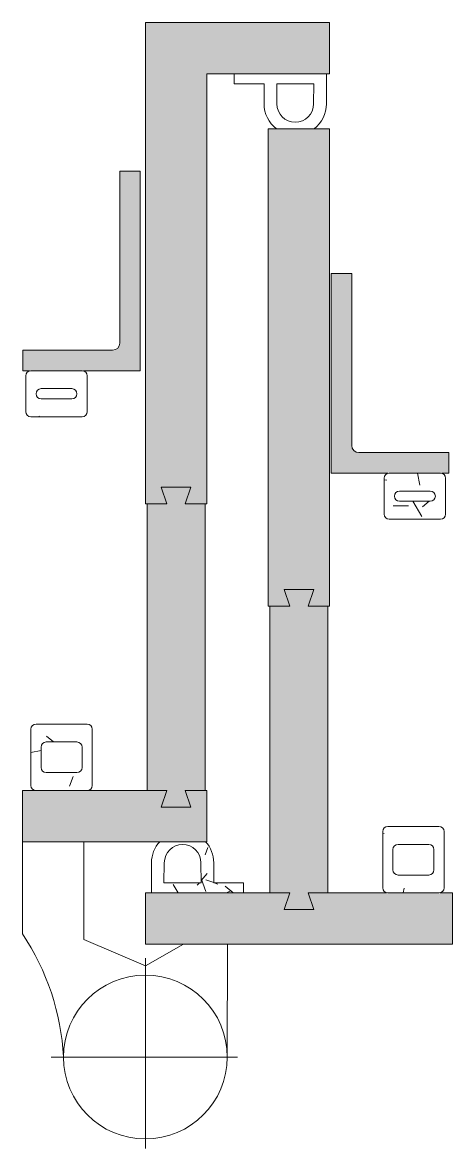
# Model space of a CAD drawing. Header units: metres. Extents: x -15 to 27, y -30 to 80.
import ezdxf

# ---------------------------------------------------------------- set-up
doc = ezdxf.new("R2010")
doc.units = ezdxf.units.M
doc.layers.add('A-DETL-GENF', color=92, linetype='Continuous', lineweight=18)
pattern_1 = [(0, (7523.443, -955.204), (11, 19), [1, -16.75, 0.75, -7.25, -19.25]), (0, (7523.443, -955.204), (11, 19), [-25.75, 1.5, -17.75]), (10, (7518.693, -944.954), (6.72301, 23.77869), [1.75, -4.25, 2.25, -13.25, -17.75]), (10, (7518.693, -944.954), (6.72301, 23.77869), [-21.5, 1.25, -16.5]), (20, (7516.193, -952.954), (11.12258, 18.414688), [2, -13.75, 1.75, -10.25, -9.25]), (20, (7516.193, -952.954), (11.12258, 18.414688), [-27.75, 1.25, -8]), (30, (7523.443, -954.454), (-1.83077, 21.17099), [1.25, -8.25, 1, -12.25, -17]), (30, (7523.443, -954.454), (-1.83077, 21.17099), [-22.75, 0.75, -16.25]), (40, (7516.443, -948.954), (2.81966, 18.030863), [1, -11, 0.75, -7, -14.75]), (40, (7516.443, -948.954), (2.81966, 18.030863), [-19.75, 2, -12.75]), (50, (7520.193, -957.954), (-6.68732, 19.644458), [0.5, -9.25, 1.25, -15.25, -9.25]), (50, (7520.193, -957.954), (-6.68732, 19.644458), [-26.25, 1.5, -7.75]), (60, (7520.943, -956.204), (-8.28942, 18.642305), [1.25, -10.25, 0.5, -12, -10.25]), (60, (7520.943, -956.204), (-8.28942, 18.642305), [-24, 1, -9.25]), (70, (7518.193, -959.204), (-9.15769, 17.96557), [0.75, -4.75, 1.5, -8, -12]), (70, (7518.193, -959.204), (-9.15769, 17.96557), [-15, 1, -11]), (80, (7519.443, -944.454), (-17.380445, 13.72662), [1.75, -11, 0.75, -13, -13.75]), (80, (7519.443, -944.454), (-17.380445, 13.72662), [-26.5, 1.5, -12.25]), (90, (7520.943, -955.204), (-22, 9.25), [1.5, -7.75, 1, -15.25, -16]), (90, (7520.943, -955.204), (-22, 9.25), [-25.5, 0.5, -15.5]), (100, (7516.943, -947.454), (-20.66429, 12.09544), [1.75, -9.75, 1.5, -8, -20]), (100, (7516.943, -947.454), (-20.66429, 12.09544), [-21, 1.75, -18.25]), (110, (7515.193, -961.704), (-20.036695, 6.807595), [2, -6.5, 1, -13.25, -16]), (110, (7515.193, -961.704), (-20.036695, 6.807595), [-22.75, 1.5, -14.5]), (120, (7508.443, -958.704), (-23.887495, 2.374356), [1.25, -16.75, 1.5, -7.75, -12]), (120, (7508.443, -958.704), (-23.887495, 2.374356), [-27.25, 1.75, -10.25]), (130, (7513.943, -964.204), (-23.25898, 5.93884), [0.75, -5.5, 1, -10.75, -16]), (130, (7513.943, -964.204), (-23.25898, 5.93884), [-18, 2, -14]), (140, (7506.443, -944.204), (-18.38307, -2.850474), [1.5, -9, 1.75, -7.75, -11.5]), (140, (7506.443, -944.204), (-18.38307, -2.850474), [-20, 1, -10.5]), (150, (7527.193, -965.704), (-17.068748, -10.06394), [1, -7, 2, -15.5, -16]), (150, (7527.193, -965.704), (-17.068748, -10.06394), [-25.5, 1.75, -14.25]), (160, (7510.693, -951.704), (-19.82509, -13.535724), [1.5, -10.5, 1.25, -9.5, -16.25]), (160, (7510.693, -951.704), (-19.82509, -13.535724), [-22.75, 1, -15.25]), (170, (7512.193, -957.704), (-17.970337, -14.093597), [2.25, -8.25, 1.5, -11.25, -13]), (170, (7512.193, -957.704), (-17.970337, -14.093597), [-23.25, 2, -11])]

# ---------------------------------------------------------------- blocks, each defined once
blk = doc.blocks.new('31 MHB SL30iso deur - 31 DI MHB SL30iso deur-1599849-00_0 Basismaterialen')
at = {"layer": 'A-DETL-GENF'}
h = blk.add_hatch(color=256, dxfattribs=at)
h.paths.add_polyline_path([(-2.84, 0), (3, 0), (3, 5), (0.9, 5), (1.45, 3.38), (-1.45, 3.38), (-0.9, 5), (-15, 5), (-15, 0)])
h.paths.add_polyline_path([(2.84, 33), (3, 33), (3, 75), (15, 75), (15, 80), (-3, 80), (-3, 33), (-0.9, 33), (-1.45, 34.62), (1.45, 34.62), (0.9, 33), (1.45, 33)])
h = blk.add_hatch(color=256, dxfattribs=at)
h.paths.add_polyline_path([(20.2, -10), (27, -10), (27, -5), (12.9, -5), (13.45, -6.62), (10.55, -6.62), (11.1, -5), (-3, -5), (-3, -10), (20.18, -10)])
h.paths.add_polyline_path([(11.1, 23), (10.55, 24.62), (13.45, 24.62), (12.9, 23), (15, 23), (15, 69.62), (9, 69.62), (9, 23), (10.55, 23)])
for points in [[(-10.05, 46), (-3.5, 46), (-3.5, 65.5), (-5.5, 65.5), (-5.52, 48.52), (-5.71, 48.21), (-6.02, 48.02), (-6.2, 48), (-14.97, 48), (-14.97, 46), (-10.18, 46)], [(21.58, 36), (26.63, 36), (26.63, 38), (17.68, 38.02), (17.36, 38.21), (17.18, 38.52), (17.16, 38.7), (17.16, 55.5), (15.16, 55.5), (15.16, 36), (20.83, 36)], [(-1.45, 3.38), (1.45, 3.38), (0.9, 5), (2.84, 5), (2.84, 33), (0.9, 33), (1.45, 34.62), (-1.45, 34.62), (-0.9, 33), (-2.84, 33), (-2.84, 5), (-0.9, 5)], [(13.45, -6.62), (12.9, -5), (14.84, -5), (14.84, 23), (12.9, 23), (13.45, 24.62), (10.55, 24.62), (11.1, 23), (9.16, 23), (9.16, -5), (11.1, -5), (10.55, -6.62)]]:
    blk.add_hatch(color=256, dxfattribs=at).paths.add_polyline_path(points)
at = {"layer": 'A-DETL-GENF', "lineweight": 13}
h = blk.add_hatch(dxfattribs=at)
h.set_pattern_fill('FP_694', color=256, style=0, pattern_type=2)
h.set_pattern_definition(pattern_1)
h.paths.add_polyline_path([(-14.18, 41.5), (-9.05, 41.52), (-8.93, 41.57), (-8.69, 41.87), (-8.68, 42), (-8.69, 45.63), (-8.93, 45.93), (-9.18, 46), (-14.31, 45.98), (-14.43, 45.93), (-14.66, 45.63), (-14.68, 45.5), (-14.66, 41.87), (-14.43, 41.57), (-14.31, 41.52)])
h.paths.add_polyline_path([(-10.18, 43.25), (-13.31, 43.27), (-13.53, 43.4), (-13.66, 43.62), (-13.66, 43.88), (-13.53, 44.1), (-13.31, 44.23), (-13.18, 44.25), (-10.05, 44.23), (-9.82, 44.1), (-9.69, 43.88), (-9.69, 43.62), (-9.82, 43.4), (-10.05, 43.27)])
h = blk.add_hatch(dxfattribs=at)
h.set_pattern_fill('FP_694', color=256, style=0, pattern_type=2)
h.set_pattern_definition(pattern_1)
h.paths.add_polyline_path([(20.83, 31.5), (25.96, 31.52), (26.08, 31.57), (26.32, 31.87), (26.33, 32), (26.32, 35.63), (26.08, 35.93), (25.83, 36), (20.7, 35.98), (20.58, 35.93), (20.35, 35.63), (20.33, 35.5), (20.35, 31.87), (20.58, 31.57), (20.7, 31.52)])
h.paths.add_polyline_path([(24.83, 33.25), (21.7, 33.27), (21.48, 33.4), (21.35, 33.62), (21.35, 33.88), (21.48, 34.1), (21.7, 34.23), (21.83, 34.25), (24.96, 34.23), (25.19, 34.1), (25.32, 33.88), (25.32, 33.62), (25.19, 33.4), (24.96, 33.27)])
h = blk.add_hatch(dxfattribs=at)
h.set_pattern_fill('FP_694', color=256, style=0, pattern_type=2)
h.set_pattern_definition(pattern_1)
h.paths.add_polyline_path([(-13.68, 5), (-8.55, 5.02), (-8.25, 5.25), (-8.18, 5.5), (-8.2, 11.13), (-8.25, 11.25), (-8.55, 11.48), (-8.68, 11.5), (-13.81, 11.48), (-14.12, 11.25), (-14.18, 11), (-14.17, 5.37), (-14.12, 5.25), (-13.81, 5.02)])
h.paths.add_polyline_path([(-9.68, 6.75), (-12.81, 6.77), (-13.04, 6.9), (-13.17, 7.12), (-13.18, 7.25), (-13.17, 9.38), (-13.04, 9.6), (-12.81, 9.73), (-12.68, 9.75), (-9.55, 9.73), (-9.33, 9.6), (-9.2, 9.38), (-9.18, 9.25), (-9.2, 7.12), (-9.33, 6.9), (-9.55, 6.77)])
h = blk.add_hatch(dxfattribs=at)
h.set_pattern_fill('FP_694', color=256, style=0, pattern_type=2)
h.set_pattern_definition(pattern_1)
h.paths.add_polyline_path([(20.68, -5), (25.81, -4.98), (26.12, -4.75), (26.18, -4.5), (26.17, 1.13), (26.12, 1.25), (25.81, 1.48), (25.68, 1.5), (20.55, 1.48), (20.25, 1.25), (20.18, 1), (20.2, -4.63), (20.25, -4.75), (20.55, -4.98)])
h.paths.add_polyline_path([(24.68, -3.25), (21.55, -3.23), (21.33, -3.1), (21.2, -2.88), (21.18, -2.75), (21.2, -0.62), (21.33, -0.4), (21.55, -0.27), (21.68, -0.25), (24.81, -0.27), (25.04, -0.4), (25.17, -0.62), (25.18, -0.75), (25.17, -2.88), (25.04, -3.1), (24.81, -3.23)])
h = blk.add_hatch(dxfattribs=at)
h.set_pattern_fill('FP_694', color=256, style=0, pattern_type=2)
h.set_pattern_definition(pattern_1)
h.paths.add_polyline_path([(-2.41, -5), (6.59, -5), (6.59, -4), (3.68, -4), (3.68, -2.05), (3.6, -1.35), (3.36, -0.7), (2.87, 0), (-1.59, 0), (-1.7, -0.11), (-2.09, -0.7), (-2.32, -1.35), (-2.41, -2.05)])
h.paths.add_polyline_path([(2.45, -4), (-1.18, -4), (-1.09, -1.59), (-0.91, -1.16), (-0.63, -0.79), (-0.26, -0.5), (0.18, -0.32), (0.64, -0.26), (1.1, -0.32), (1.53, -0.5), (1.9, -0.79), (2.19, -1.16), (2.37, -1.59), (2.43, -2.05)])
at = {"layer": 'A-DETL-GENF'}
for p, q in [((-3, 80), (-3, 33)), ((15, 80), (-3, 80)), ((15, 75), (15, 80)), ((3, 33), (3, 75)), ((3, 75), (5.69, 75)), ((14.69, 75), (5.69, 75)), ((5.69, 75), (5.69, 74)), ((14.69, 75), (15, 75)), ((14.69, 72.05), (14.69, 75)), ((5.69, 74), (8.6, 74)), ((8.6, 74), (8.6, 72.05)), ((9.85, 72.05), (9.83, 74)), ((9.83, 74), (13.46, 74)), ((13.46, 74), (13.43, 72.05)), ((9, 69.62), (9, 23)), ((15, 69.62), (9, 69.62)), ((15, 23), (15, 69.62)), ((-3.5, 65.5), (-5.5, 65.5)), ((-5.5, 65.5), (-5.5, 48.7)), ((-3.5, 46), (-3.5, 65.5)), ((17.16, 55.5), (15.16, 55.5)), ((15.16, 55.5), (15.16, 36)), ((17.16, 38.7), (17.16, 55.5)), ((-6.2, 48), (-14.97, 48)), ((-14.97, 48), (-14.97, 46)), ((-14.97, 46), (-14.31, 46)), ((-14.68, 45.5), (-14.68, 42)), ((-9.18, 46), (-14.18, 46)), ((-9.05, 46), (-3.5, 46)), ((-8.68, 42), (-8.68, 45.5)), ((-13.18, 44.25), (-10.18, 44.25)), ((-10.18, 43.25), (-13.18, 43.25)), ((-14.18, 41.5), (-9.18, 41.5)), ((26.63, 38), (17.86, 38)), ((26.63, 36), (26.63, 38)), ((15.16, 36), (20.7, 36)), ((20.33, 35.5), (20.33, 32)), ((25.83, 36), (20.83, 36)), ((25.96, 36), (26.63, 36)), ((26.33, 32), (26.33, 35.5)), ((1.45, 34.62), (-1.45, 34.62)), ((-1.45, 34.62), (-0.9, 33)), ((0.9, 33), (1.45, 34.62)), ((21.83, 34.25), (24.83, 34.25)), ((-3, 33), (-2.84, 33)), ((-0.9, 33), (-2.84, 33)), ((-2.84, 33), (-2.84, 5)), ((2.84, 33), (0.9, 33)), ((2.84, 33), (3, 33)), ((2.84, 5), (2.84, 33)), ((24.83, 33.25), (21.83, 33.25)), ((20.83, 31.5), (25.83, 31.5)), ((13.45, 24.62), (10.55, 24.62)), ((10.55, 24.62), (11.1, 23)), ((12.9, 23), (13.45, 24.62)), ((9, 23), (9.16, 23)), ((11.1, 23), (9.16, 23)), ((9.16, 23), (9.16, -5)), ((14.84, 23), (12.9, 23)), ((14.84, 23), (15, 23)), ((14.84, -5), (14.84, 23)), ((-14.18, 11), (-14.18, 5.5)), ((-8.68, 11.5), (-13.68, 11.5)), ((-8.18, 5.5), (-8.18, 11)), ((-13.18, 7.25), (-13.18, 9.25)), ((-12.68, 9.75), (-9.68, 9.75)), ((-9.18, 9.25), (-9.18, 7.25)), ((-9.68, 6.75), (-12.68, 6.75)), ((-15, 5), (-15, 0)), ((-2.84, 5), (-15, 5)), ((-2.84, 5), (-0.9, 5)), ((-0.9, 5), (-1.45, 3.38)), ((1.45, 3.38), (0.9, 5)), ((0.9, 5), (2.84, 5)), ((3, 5), (2.84, 5)), ((3, 0), (3, 5)), ((-1.45, 3.38), (1.45, 3.38)), ((25.68, 1.5), (20.68, 1.5)), ((-9, -9.53), (-9, 0)), ((20.18, 1), (20.18, -4.5)), ((26.18, -4.5), (26.18, 1)), ((-15, 0), (3, 0)), ((-15, 0), (-15, -9)), ((21.18, -2.75), (21.18, -0.75)), ((21.68, -0.25), (24.68, -0.25)), ((25.18, -0.75), (25.18, -2.75)), ((-2.41, -2.05), (-2.41, -5)), ((-1.18, -4), (-1.15, -2.05)), ((2.43, -2.05), (2.45, -4)), ((3.68, -4), (3.68, -2.05)), ((24.68, -3.25), (21.68, -3.25)), ((2.45, -4), (-1.18, -4)), ((6.59, -4), (3.68, -4)), ((6.59, -5), (6.59, -4)), ((9.16, -5), (-3, -5)), ((-3, -5), (-3, -10)), ((9.16, -5), (11.1, -5)), ((11.1, -5), (10.55, -6.62)), ((13.45, -6.62), (12.9, -5)), ((12.9, -5), (14.84, -5)), ((20.55, -5), (14.84, -5)), ((20.68, -5), (25.68, -5)), ((27, -5), (25.81, -5)), ((27, -10), (27, -5)), ((10.55, -6.62), (13.45, -6.62)), ((-3, -12.12), (-9, -9.53)), ((-3, -10), (27, -10)), ((0.73, -10), (-3, -12.12)), ((5.03, -10), (5, -21.02)), ((-3, -11.38), (-3, -29.95)), ((6, -21.02), (-12.21, -21.02))]:
    blk.add_line(p, q, dxfattribs=at)
blk.add_circle((-3, -21.02), 8, dxfattribs=at)
for centre, radius, start, end in [((11.64, 72.05), 3.04, 180, 232.8767), ((11.64, 72.05), 1.79, 180, 0), ((11.64, 72.05), 3.04, 307.1233, 0), ((-6.2, 48.7), 0.7, 270, 0), ((-14.18, 45.5), 0.5, 90, 180), ((-9.18, 45.5), 0.5, 360, 90), ((-13.18, 43.75), 0.5, 90, 180), ((-10.18, 43.75), 0.5, 0, 90), ((-13.18, 43.75), 0.5, 180, 270), ((-10.18, 43.75), 0.5, 270, 0), ((-14.18, 42), 0.5, 180, 270), ((-9.18, 42), 0.5, 270, 360), ((17.86, 38.7), 0.7, 180, 270), ((20.83, 35.5), 0.5, 90, 180), ((25.83, 35.5), 0.5, 360, 90), ((21.83, 33.75), 0.5, 90, 180), ((24.83, 33.75), 0.5, 360, 90), ((21.83, 33.75), 0.5, 180, 270), ((24.83, 33.75), 0.5, 270, 360), ((20.83, 32), 0.5, 180, 270), ((25.83, 32), 0.5, 270, 360), ((-13.68, 11), 0.5, 90, 180), ((-8.68, 11), 0.5, 360, 90), ((-12.68, 9.25), 0.5, 90, 180), ((-9.68, 9.25), 0.5, 360, 90), ((-12.68, 7.25), 0.5, 180, 270), ((-9.68, 7.25), 0.5, 270, 0), ((-13.68, 5.5), 0.5, 180, 270), ((-8.68, 5.5), 0.5, 270, 0), ((20.68, 1), 0.5, 90, 180), ((25.68, 1), 0.5, 360, 90), ((0.64, -2.05), 3.04, 137.3906, 180), ((0.64, -2.05), 3.04, 360, 42.6094), ((0.64, -2.05), 1.79, 360, 180), ((21.68, -0.75), 0.5, 90, 180), ((24.68, -0.75), 0.5, 360, 90), ((21.68, -2.75), 0.5, 180, 270), ((24.68, -2.75), 0.5, 270, 0), ((20.68, -4.5), 0.5, 180, 270), ((25.68, -4.5), 0.5, 270, 0), ((-34.67, -22.22), 23.7, 2.9152, 33.9052)]:
    blk.add_arc(centre, radius, start, end, dxfattribs=at)

msp = doc.modelspace()

# ---------------------------------------------------------------- block references
msp.add_blockref('31 MHB SL30iso deur - 31 DI MHB SL30iso deur-1599849-00_0 Basismaterialen', (0, 0))

doc.saveas('drawing.dxf')
